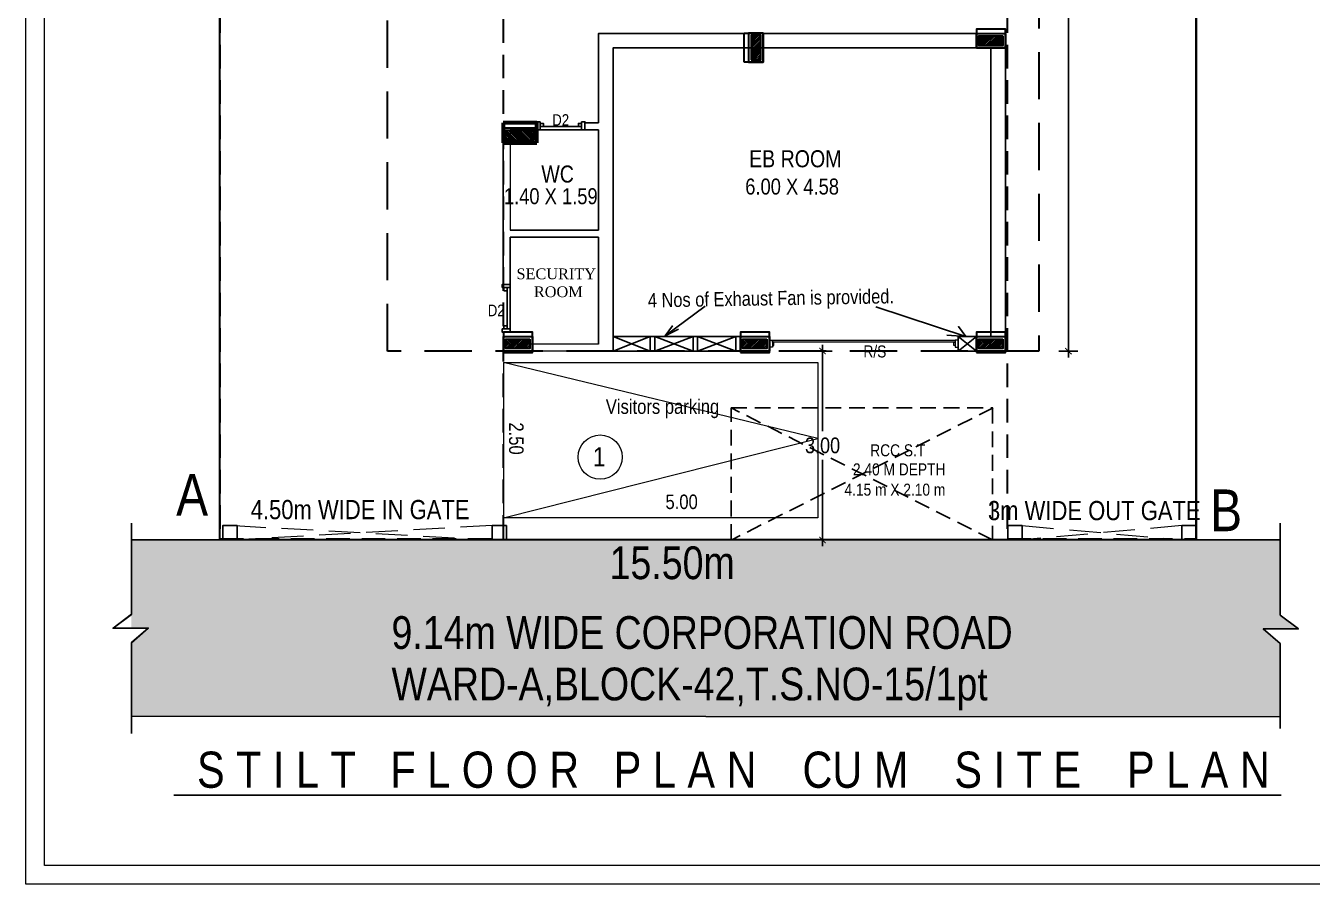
# Model space of a CAD drawing. Header units: metres. Extents: x 826 to 1433, y -826 to -586.
# Drawn here: x 1244.99 to 1265.41, y -825.6 to -811.96 of the extents above; entities that cross this region are included whole.
import ezdxf

# ---------------------------------------------------------------- set-up
doc = ezdxf.new("R2010")
doc.units = ezdxf.units.M
for name, pattern in [('ACAD_ISO02W100', [15, 12, -3]), ('DASHED2', [0.375, 0.25, -0.125]), ('HIDDEN', [0.375, 0.25, -0.125]), ('HIDDENX2', [0.75, 0.5, -0.25])]:
    doc.linetypes.add(name, pattern=pattern)
for name, color, linetype, lineweight in [('_0', 7, 'Continuous', 5), ('col nos', 7, 'Continuous', 18), ('Doors', 5, 'Continuous', 15), ('FLOOR-STILT', 7, 'Continuous', 50), ('furn', 253, 'Continuous', 15)]:
    doc.layers.add(name, color=color, linetype=linetype, lineweight=lineweight)
for name, color, linetype in [('A-Glaz', 92, 'Continuous'), ('col', 7, 'Continuous'), ('wall', 2, 'Continuous')]:
    doc.layers.add(name, color=color, linetype=linetype)
doc.styles.add('ATT', font='swissck.ttf', dxfattribs={"height": 12})
doc.styles.get("Standard").update_dxf_attribs({"font": 'swissck.ttf'})
doc.styles.add('STYLE1', font='swissck.ttf', dxfattribs={"height": 0.3})
doc.styles.add('style5', font='swissck.ttf', dxfattribs={"height": 0.25})
doc.dimstyles.new('site plan', dxfattribs={"dimscale": 0, "dimtxt": 0.25, "dimasz": 0.1, "dimexe": 0.15, "dimexo": 0.5, "dimgap": 0.1, "dimtad": 0, "dimtih": 1, "dimtoh": 1, "dimzin": 0, "dimdsep": 46, "dimtxsty": 'style5', "dimblk": 'ARCHTICK', "dimcen": 0.09375, "dimdle": 0.1, "dimadec": 0, "dimazin": 0, "dimtfac": 1, "dimtofl": 0, "dimtmove": 2, "dimatfit": 3, "dimfxl": 0, "dimtolj": 1, "dimtzin": 0, "dimarcsym": 0})

# ---------------------------------------------------------------- blocks, each defined once
blk = doc.blocks.new('_ArchTick')
at = {"color": 0, "lineweight": 0, "const_width": 0.15}
blk.add_lwpolyline([(-0.5, -0.5), (0.5, 0.5)], dxfattribs=at)
blk = doc.blocks.new('*D141')
at = {"layer": '_0', "color": 0, "lineweight": -2, "ltscale": 3}
for p, q in [((1261.54, -792.031), (1261.54, -804.402)), ((1261.39, -792.131), (1261.69, -792.131)), ((1261.54, -817.231), (1261.54, -804.86))]:
    blk.add_line(p, q, dxfattribs=at)
at = {"layer": '_0', "color": 0, "linetype": 'Continuous', "lineweight": -2, "ltscale": 3}
blk.add_line((1261.39, -817.131), (1261.69, -817.131), dxfattribs=at)
at = {"layer": 'DEFPOINTS', "color": 0, "ltscale": 3}
for p in [(1261.07, -792.131), (1261.07, -817.131), (1261.54, -817.131)]:
    blk.add_point(p, dxfattribs=at)
at = {"layer": '_0', "color": 0, "lineweight": -2, "ltscale": 3, "xscale": 0.1, "yscale": 0.1, "zscale": 0.1}
for p, rotation in [((1261.54, -792.131), 90), ((1261.54, -817.131), 270)]:
    blk.add_blockref('_ArchTick', p, dxfattribs=dict(at, rotation=rotation))
at = {"layer": '_0', "color": 0, "ltscale": 3, "insert": (1261.54, -804.631), "char_height": 0.25, "attachment_point": 5, "style": 'style5'}
blk.add_mtext('\\A1;25.00', dxfattribs=at)
blk = doc.blocks.new('*D146')
at = {"layer": '_0', "color": 0, "lineweight": -2, "ltscale": 3}
for p, q in [((1257.637, -817.031), (1257.637, -818.403)), ((1257.637, -820.231), (1257.637, -818.86)), ((1257.787, -820.131), (1257.487, -820.131))]:
    blk.add_line(p, q, dxfattribs=at)
at = {"layer": '_0', "color": 0, "linetype": 'Continuous', "lineweight": -2, "ltscale": 3}
blk.add_line((1257.787, -817.131), (1257.487, -817.131), dxfattribs=at)
at = {"layer": 'DEFPOINTS', "color": 0, "ltscale": 3}
for p in [(1257.637, -817.131), (1258.385, -817.131), (1258.385, -820.131)]:
    blk.add_point(p, dxfattribs=at)
at = {"layer": '_0', "color": 0, "lineweight": -2, "ltscale": 3, "xscale": 0.1, "yscale": 0.1, "zscale": 0.1}
for p, rotation in [((1257.637, -817.131), 90), ((1257.637, -820.131), 270)]:
    blk.add_blockref('_ArchTick', p, dxfattribs=dict(at, rotation=rotation))
at = {"layer": '_0', "color": 0, "ltscale": 3, "insert": (1257.637, -818.631), "char_height": 0.25, "attachment_point": 5, "style": 'style5'}
blk.add_mtext('\\A1;3.00', dxfattribs=at)

msp = doc.modelspace()

# ---------------------------------------------------------------- hatches: boundary and pattern name
at = {"lineweight": 18}
h = msp.add_hatch(dxfattribs=at)
h.set_pattern_fill('ANSI31', scale=0.153333, style=0)
h.set_pattern_definition([(45, (1241.567334, -1077.3334), (-0.01355288, 0.01355288), [])])
h.paths.add_polyline_path([(1256.50112, -812.50283), (1256.65445, -812.50283), (1256.65445, -812.1195), (1256.50112, -812.1195)])
h = msp.add_hatch(dxfattribs=at)
h.set_pattern_fill('ANSI31', scale=6, style=0)
h.set_pattern_definition([(225, (1525.332007, -797.19074), (-0.01355288, 0.01355288), [])])
h.paths.add_polyline_path([(1260.50144, -812.12452), (1260.50144, -812.27786), (1260.11811, -812.27786), (1260.11811, -812.12452)])
h = msp.add_hatch(dxfattribs=at)
h.set_pattern_fill('ANSI31', scale=0.153333, angle=90, style=0)
h.set_pattern_definition([(135, (1517.894683, -828.716442), (-0.01355288, -0.01355288), [])])
h.paths.add_polyline_path([(1252.60412, -813.62932), (1252.60412, -813.78266), (1253.06045, -813.78266), (1253.06045, -813.62932)])
h = msp.add_hatch(dxfattribs=at)
h.set_pattern_fill('ANSI31', scale=6, style=0)
h.set_pattern_definition([(225, (1517.82201, -802.005729), (-0.01355288, 0.01355288), [])])
h.paths.add_polyline_path([(1252.99144, -816.93951), (1252.99144, -817.09285), (1252.60811, -817.09285), (1252.60811, -816.93951)])
h = msp.add_hatch(dxfattribs=at)
h.set_pattern_fill('ANSI31', scale=6, style=0)
h.set_pattern_definition([(225, (1521.585017, -802.005729), (-0.01355288, 0.01355288), [])])
h.paths.add_polyline_path([(1256.75445, -816.93951), (1256.75445, -817.09285), (1256.37112, -817.09285), (1256.37112, -816.93951)])
h = msp.add_hatch(dxfattribs=at)
h.set_pattern_fill('ANSI31', scale=6, style=0)
h.set_pattern_definition([(225, (1525.331995, -802.005729), (-0.01355288, 0.01355288), [])])
h.paths.add_polyline_path([(1260.50143, -816.93951), (1260.50143, -817.09285), (1260.1181, -817.09285), (1260.1181, -816.93951)])
at = {"ltscale": 3}
msp.add_hatch(color=2, dxfattribs=at).paths.add_polyline_path([(1248.06977, -820.13118), (1246.6636, -820.13118), (1246.6636, -821.5321), (1246.93282, -821.5321), (1246.6636, -821.76474), (1246.6636, -822.9316), (1264.90037, -822.94272), (1264.90037, -821.77561), (1264.63357, -821.54506), (1265.19093, -821.54506), (1264.90037, -821.32477), (1264.90037, -820.13199), (1263.56977, -820.13117), (1263.56977, -820.13118)])

# ---------------------------------------------------------------- linework, layer by layer
at = {"color": 7, "lineweight": 30, "ltscale": 3}
for p, q in [((1256.39278, -812.54118), (1256.39278, -812.08118)), ((1256.39278, -812.08118), (1256.69278, -812.08118)), ((1256.69278, -812.08118), (1256.69278, -812.54118)), ((1256.69278, -812.54118), (1256.39278, -812.54118))]:
    msp.add_line(p, q, dxfattribs=at)
at = {"color": 7, "ltscale": 3}
for p, q in [((1252.56578, -816.07118), (1252.56578, -813.52619)), ((1252.56709, -813.50619), (1253.10298, -813.50619)), ((1253.86298, -813.50619), (1254.07999, -813.50619)), ((1253.86298, -813.61619), (1254.07999, -813.61619)), ((1254.07999, -815.21118), (1254.07999, -813.61619)), ((1252.67578, -815.21118), (1254.07999, -815.21118)), ((1252.67965, -815.32118), (1254.07999, -815.32118)), ((1252.67965, -816.07118), (1252.67965, -815.32118)), ((1248.06977, -820.13118), (1246.6636, -820.13118)), ((1263.56977, -820.13117), (1264.90037, -820.13199)), ((1246.6636, -822.9316), (1264.90037, -822.94272))]:
    msp.add_line(p, q, dxfattribs=at)
at = {"color": 7}
for p, q in [((1254.30999, -816.90218), (1254.30999, -817.13118)), ((1254.97182, -816.90218), (1254.97182, -817.13118)), ((1255.5825, -816.90218), (1255.5825, -817.13118)), ((1255.64939, -816.90218), (1255.64939, -817.13118)), ((1259.78976, -816.90218), (1259.78976, -817.13118))]:
    msp.add_line(p, q, dxfattribs=at)
at = {"color": 7, "linetype": 'DASHED2'}
for p, q in [((1260.33459, -820.13118), (1256.18459, -818.03118)), ((1260.34459, -818.03118), (1256.19459, -820.13118))]:
    msp.add_line(p, q, dxfattribs=at)
at = {"color": 7, "linetype": 'HIDDEN', "lineweight": 30, "ltscale": 3}
msp.add_lwpolyline([(1248.06977, -820.13118), (1248.06977, -789.63118), (1263.56977, -789.63118), (1263.56977, -820.13118)], close=True, dxfattribs=at)
at = {"color": 1, "lineweight": 30}
msp.add_lwpolyline([(1248.06977, -820.13119), (1248.06977, -789.63119), (1263.56977, -789.63119), (1263.56977, -820.13119)], close=True, dxfattribs=at)
at = {"color": 7, "linetype": 'DASHED2', "lineweight": 30, "ltscale": 3}
msp.add_lwpolyline([(1250.72976, -792.13118), (1261.06976, -792.13118), (1261.06976, -817.13118), (1250.72976, -817.13118)], close=True, dxfattribs=at)
at = {"color": 7, "linetype": 'HIDDEN', "lineweight": 30, "ltscale": 1.5}
msp.add_lwpolyline([(1252.56965, -799.89118), (1260.56977, -799.89118), (1260.56978, -820.11118), (1263.56978, -820.11118), (1263.56977, -795.39118), (1248.06977, -795.39118), (1248.06977, -820.11118), (1252.56965, -820.11118)], close=True, dxfattribs=at)
at = {"color": 7, "ltscale": 3}
for points in [[(1259.78976, -817.13118), (1260.53977, -817.13118), (1260.53977, -812.08619), (1254.07999, -812.08619), (1254.07999, -813.50619)], [(1259.78976, -816.90118), (1260.30977, -816.90118), (1260.30977, -812.31619), (1254.30999, -812.31619), (1254.30999, -816.90118), (1256.7928, -816.90118)], [(1254.07999, -815.32118), (1254.07999, -817.02118)], [(1254.07999, -817.13118), (1256.7928, -817.13118)]]:
    msp.add_lwpolyline(points, dxfattribs=at)
at = {"color": 7, "lineweight": 30}
for points in [[(1256.46278, -812.54117), (1256.69278, -812.54117), (1256.69278, -812.08117), (1256.46278, -812.08117)], [(1256.50112, -812.50283), (1256.65445, -812.50283), (1256.65445, -812.1195), (1256.50112, -812.1195)], [(1260.53977, -812.08619), (1260.53977, -812.31619), (1260.07977, -812.31619), (1260.07977, -812.08619)], [(1260.50144, -812.12452), (1260.50144, -812.27786), (1260.11811, -812.27786), (1260.11811, -812.12452)], [(1253.09878, -813.82099), (1253.09878, -813.59099), (1252.56578, -813.59099), (1252.56578, -813.82099)], [(1253.06045, -813.78266), (1253.06045, -813.62932), (1252.60412, -813.62932), (1252.60412, -813.78266)], [(1253.02978, -816.90118), (1253.02978, -817.13118), (1252.56978, -817.13118), (1252.56978, -816.90118)], [(1252.99144, -816.93951), (1252.99144, -817.09285), (1252.60811, -817.09285), (1252.60811, -816.93951)], [(1256.79278, -816.90118), (1256.79278, -817.13118), (1256.33278, -817.13118), (1256.33278, -816.90118)], [(1256.75445, -816.93951), (1256.75445, -817.09285), (1256.37112, -817.09285), (1256.37112, -816.93951)], [(1260.53976, -816.90118), (1260.53976, -817.13118), (1260.07976, -817.13118), (1260.07976, -816.90118)], [(1260.50143, -816.93951), (1260.50143, -817.09285), (1260.1181, -817.09285), (1260.1181, -816.93951)]]:
    msp.add_lwpolyline(points, close=True, dxfattribs=at)
at = {"color": 7, "lineweight": 30, "ltscale": 3}
for points in [[(1260.07979, -812.31619), (1260.53979, -812.31619), (1260.53979, -812.01619), (1260.07979, -812.01619)], [(1252.56979, -817.15118), (1253.02979, -817.15118), (1253.02979, -816.83118), (1252.56979, -816.83118)], [(1256.3328, -817.15118), (1256.7928, -817.15118), (1256.7928, -816.83118), (1256.3328, -816.83118)], [(1260.07977, -817.15118), (1260.53977, -817.15118), (1260.53977, -816.83118), (1260.07977, -816.83118)]]:
    msp.add_lwpolyline(points, close=True, dxfattribs=at)
at = {"color": 7}
for points in [[(1253.15378, -813.48919), (1253.10298, -813.48919), (1253.10298, -813.61619), (1253.15378, -813.61619)], [(1253.15378, -813.51459), (1253.20458, -813.51459), (1253.20458, -813.56539), (1253.15378, -813.56539)], [(1253.81218, -813.51459), (1253.76138, -813.51459), (1253.76138, -813.56539), (1253.81218, -813.56539)], [(1253.81218, -813.48919), (1253.86298, -813.48919), (1253.86298, -813.61619), (1253.81218, -813.61619)], [(1252.55265, -816.12198), (1252.55265, -816.07118), (1252.67965, -816.07118), (1252.67965, -816.12198)], [(1252.57805, -816.12198), (1252.57805, -816.17278), (1252.62885, -816.17278), (1252.62885, -816.12198)], [(1252.55265, -816.78038), (1252.55265, -816.83118), (1252.67965, -816.83118), (1252.67965, -816.78038)], [(1252.57805, -816.78038), (1252.57805, -816.72958), (1252.62885, -816.72958), (1252.62885, -816.78038)]]:
    msp.add_lwpolyline(points, close=True, dxfattribs=at)
for points in [[(1253.10298, -813.61619), (1253.81218, -813.61619), (1253.81218, -813.56539), (1253.15378, -813.56539)], [(1252.67965, -816.83118), (1252.67965, -816.12198), (1252.62885, -816.12198), (1252.62885, -816.78038)], [(1255.77527, -816.4169), (1255.13575, -816.89139), (1255.25378, -816.73225), (1255.13575, -816.89139), (1255.35162, -816.78187)], [(1258.48331, -816.42669), (1259.91161, -816.90118), (1259.79357, -816.74204), (1259.91161, -816.90118), (1259.61198, -816.88022)], [(1254.90067, -817.13118), (1254.90067, -816.90218)], [(1255.5825, -817.13118), (1255.5825, -816.90218)], [(1256.26007, -817.13118), (1256.26007, -816.90218)], [(1260.07976, -817.13118), (1260.07976, -816.90218)], [(1246.6636, -819.86539), (1246.6636, -821.31181), (1246.37304, -821.5321), (1246.93039, -821.5321), (1246.6636, -821.76264), (1246.6636, -823.20545)], [(1246.6636, -819.86748), (1246.6636, -821.31391), (1246.37304, -821.5342), (1246.9304, -821.5342), (1246.6636, -821.76474), (1246.6636, -823.20755)], [(1264.90037, -819.86462), (1264.90037, -821.32477), (1265.19093, -821.54506), (1264.63357, -821.54506), (1264.90037, -821.77561), (1264.90037, -823.12532)]]:
    msp.add_lwpolyline(points, dxfattribs=at)
at = {"color": 7, "linetype": 'ACAD_ISO02W100'}
for points in [[(1254.90067, -816.90218), (1254.30999, -817.13118)], [(1254.90067, -817.13118), (1254.30999, -816.90218)], [(1255.5825, -816.90218), (1254.97182, -817.13118)], [(1255.5825, -817.13118), (1254.97182, -816.90218)], [(1256.26007, -816.90218), (1255.64939, -817.13118)], [(1256.26007, -817.13118), (1255.64939, -816.90218)], [(1260.07976, -817.13118), (1259.78976, -816.90118)], [(1260.07976, -816.90218), (1259.78976, -817.13118)]]:
    msp.add_lwpolyline(points, dxfattribs=at)
at = {"color": 7, "linetype": 'DASHED2'}
msp.add_lwpolyline([(1260.33459, -818.03118), (1260.33459, -820.13118), (1256.18459, -820.13118), (1256.18459, -818.03118)], close=True, dxfattribs=at)
at = {"layer": '_0', "color": 7, "ltscale": 3}
msp.add_line((1252.56578, -816.07118), (1252.67965, -816.07118), dxfattribs=at)
for points in [[(1244.98607, -764.81279), (1348.91738, -764.81279), (1348.91738, -825.60053), (1244.98607, -825.60053)], [(1245.28607, -765.11279), (1348.61738, -765.11279), (1348.61738, -825.30053), (1245.28607, -825.30053)]]:
    msp.add_lwpolyline(points, close=True, dxfattribs=at)
for points in [[(1253.10298, -813.61619), (1253.10298, -813.50619)], [(1253.86298, -813.61619), (1253.86298, -813.50619)], [(1253.10298, -813.61619), (1252.67578, -813.61619), (1252.67578, -815.21118)], [(1254.07999, -817.02118), (1252.56965, -817.02118)], [(1254.07999, -817.13118), (1252.56965, -817.13118)]]:
    msp.add_lwpolyline(points, dxfattribs=at)
at = {"layer": 'A-Glaz', "color": 7, "lineweight": 0}
for points in [[(1256.84278, -817.06998), (1256.79278, -817.06998), (1256.79278, -816.95998), (1256.84278, -816.95998)], [(1256.84278, -817.03998), (1256.86278, -817.03998), (1256.86278, -816.98998), (1256.84278, -816.98998)], [(1259.73976, -816.96008), (1259.73976, -816.99008), (1256.84279, -816.99005), (1256.84279, -816.96005)], [(1259.73976, -817.04), (1259.71976, -817.04), (1259.71976, -816.99), (1259.73976, -816.99)], [(1259.73976, -817.07), (1259.78976, -817.07), (1259.78976, -816.96), (1259.73976, -816.96)]]:
    msp.add_lwpolyline(points, close=True, dxfattribs=at)
at = {"layer": 'col', "color": 7, "lineweight": 60}
for p, q in [((1253.10298, -813.50619), (1252.56578, -813.50619)), ((1252.56578, -813.50619), (1252.56578, -813.82099)), ((1253.10298, -813.82099), (1253.10298, -813.50619)), ((1252.56578, -813.82099), (1253.10298, -813.82099))]:
    msp.add_line(p, q, dxfattribs=at)
at = {"layer": 'Doors', "color": 7, "linetype": 'HIDDENX2'}
for p, q in [((1248.30001, -819.90342), (1252.39029, -820.13112)), ((1252.39024, -819.90252), (1248.30006, -820.13123)), ((1260.80812, -819.90332), (1263.3422, -820.13118))]:
    msp.add_line(p, q, dxfattribs=at)
msp.add_lwpolyline([(1263.34215, -819.90263), (1260.80817, -820.13113)], dxfattribs=at)
at = {"layer": 'FLOOR-STILT', "color": 6, "lineweight": 30}
msp.add_line((1248.06977, -820.13118), (1248.06977, -789.63118), dxfattribs=at)
at = {"layer": 'FLOOR-STILT', "color": 2, "lineweight": 30}
msp.add_line((1263.56977, -820.13117), (1263.56978, -789.63118), dxfattribs=at)
at = {"layer": 'FLOOR-STILT', "color": 7, "lineweight": 30}
msp.add_lwpolyline([(1248.06977, -820.13118), (1248.06977, -789.63118), (1263.56977, -789.63118), (1263.56977, -820.13118)], close=True, dxfattribs=at)
at = {"layer": 'furn', "color": 7}
msp.add_lwpolyline([(1252.56965, -817.31328), (1257.56075, -817.31328), (1257.56075, -819.77788), (1252.56965, -819.77788), (1257.56075, -818.52058), (1252.56965, -817.31328), (1252.56965, -819.77788)], dxfattribs=at)
msp.add_circle((1254.10573, -818.81463), 0.35073, dxfattribs=at)
at = {"layer": 'wall', "color": 7}
for points in [[(1248.11537, -820.13119), (1248.34397, -820.13114), (1248.34392, -819.90254), (1248.11532, -819.90259)], [(1252.39029, -820.13133), (1252.61889, -820.13128), (1252.61884, -819.90268), (1252.39024, -819.90273)], [(1260.57957, -820.13118), (1260.80817, -820.13113), (1260.80812, -819.90253), (1260.57952, -819.90258)], [(1263.3422, -820.13118), (1263.56977, -820.13118), (1263.56979, -819.90264), (1263.34215, -819.90263)]]:
    msp.add_lwpolyline(points, close=True, dxfattribs=at)

# ---------------------------------------------------------------- texts
at = {"color": 7}
for s, height, p in [('D2', 0.183515, (1253.34466, -813.5522)), ('1.40 X 1.59', 0.254, (1252.57762, -814.79783)), ('6.00 X 4.58', 0.254, (1256.40931, -814.64483)), ('D2', 0.183515, (1252.32143, -816.57715)), ('R/S', 0.1905, (1258.28573, -817.23213)), ('RCC S.T', 0.1905, (1258.39425, -818.80259)), ('2.40 M DEPTH', 0.1905, (1258.11936, -819.10574)), ('4.15 m X 2.10 m', 0.1905, (1257.98466, -819.42751))]:
    msp.add_text(s, height=height, dxfattribs=at).set_placement(p)
for s, height, style, p in [('Visitors parking', 0.23, 'STYLE1', (1254.19575, -818.12833)), ('5.00', 0.23, 'STYLE1', (1255.14309, -819.64027)), ('15.50m', 0.52, 'STYLE1', (1254.2561, -820.75361)), ('9.14m WIDE CORPORATION ROAD', 0.52, 'STYLE1', (1250.79337, -821.86175)), ('WARD-A,BLOCK-42,T.S.NO-15/1pt', 0.52, 'STYLE1', (1250.79337, -822.67909)), ('%%U  S T I L T   F L O O R   P L A N    CU M    S I T E    P L A N ', 0.5740814, 'ATT', (1247.33949, -824.06768))]:
    msp.add_text(s, height=height, dxfattribs=dict(at, style=style)).set_placement(p)
at = {"color": 7, "style": 'STYLE1'}
msp.add_text('2.50', height=0.23, rotation=270, dxfattribs=at).set_placement((1252.66009, -818.26409))
at = {"color": 1, "style": 'STYLE1'}
for s, p in [('A', (1247.3747, -819.74456)), ('B', (1263.79159, -819.99193))]:
    msp.add_text(s, height=0.6624, dxfattribs=at).set_placement(p)
at = {"color": 7, "attachment_point": 5}
for s, insert, char_height, width in [('{\\H1.067x;\\C256;EB ROOM}', (1257.20389, -814.07843), 0.254, 2.032), ('{\\H1.067x;WC}', (1253.43077, -814.32092), 0.254, 2.032), ('{\\H1.067x;\\C256;4.50m WIDE IN GATE}', (1250.29489, -819.651), 0.28575, 3.8416578), ('{\\H1.067x;\\C256;3m WIDE OUT GATE}', (1261.95098, -819.66667), 0.28575, 3.4700562)]:
    msp.add_mtext(s, dxfattribs=dict(at, insert=insert, char_height=char_height, width=width))
at = {"color": 7, "insert": (1258.76778, -816.1448), "char_height": 0.2272727, "width": 4.7674182, "attachment_point": 3, "rotation": 0.969626, "style": 'STYLE1'}
msp.add_mtext('\\A1;4 Nos of Exhaust Fan is provided.', dxfattribs=at)
at = {"layer": 'col nos', "color": 7, "insert": (1253.40915, -815.81852), "char_height": 0.171, "attachment_point": 2}
msp.add_mtext('{\\fTimes New Roman|b0|i0|c186|p18;SECURITY\\P ROOM}', dxfattribs=at)
at = {"layer": 'furn', "color": 7, "insert": (1254.09011, -818.81024), "char_height": 0.28575, "width": 3.048, "attachment_point": 5}
msp.add_mtext('{\\H1.067x;\\C256;1}', dxfattribs=at)

# ---------------------------------------------------------------- dimensions: what is measured, and where the dimension line sits
at = {"layer": '_0', "color": 7, "ltscale": 3}
for base, p1, p2, picture, middle in [((1261.53977, -817.13118), (1261.06956, -792.13118), (1261.06976, -817.13118), '*D141', (1261.53977, -804.63118)), ((1257.63704, -817.13118), (1258.38492, -820.13118), (1258.38492, -817.13118), '*D146', (1257.63704, -818.63118))]:
    dim = msp.add_linear_dim(base=base, p1=p1, p2=p2, angle=90, dimstyle='site plan', override={"dimscale": 1, "dimexo": 0.2, "dimfxl": 0.15, "dimfxlon": 1, "dimarcsym": 1}, dxfattribs=at)
    dim.commit()
    dim.dimension.update_dxf_attribs({"geometry": picture, "text_midpoint": middle})

doc.saveas('drawing.dxf')
